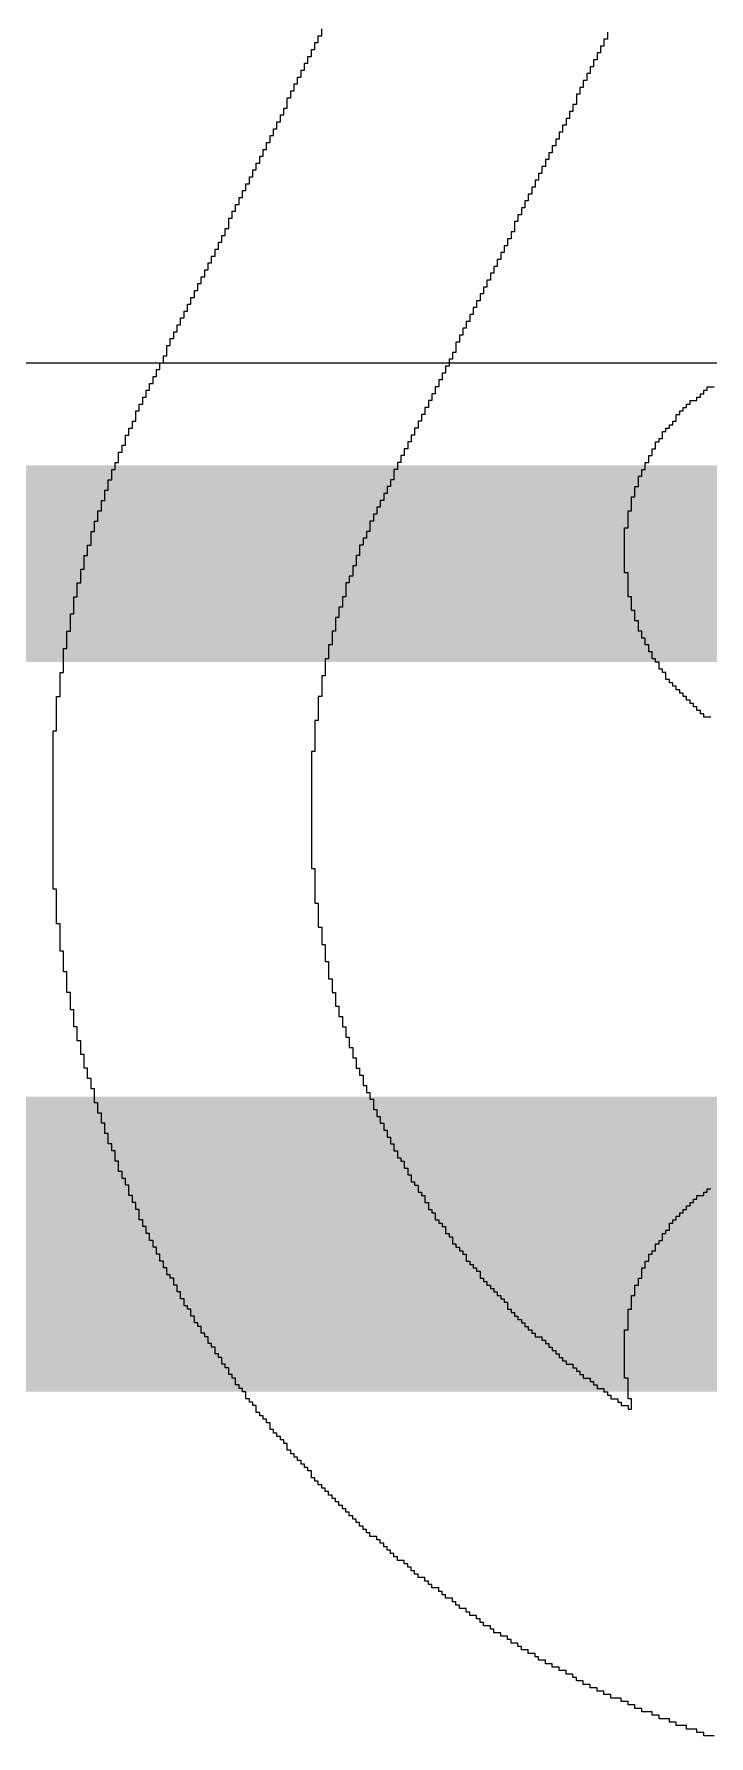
# Model space of a CAD drawing. Header units: inches. Extents: x -0.3 to 9.9, y -0.4 to 5.
# Drawn here: x 2.1011 to 2.1354, y 0.998 to 1.0845 of the extents above; entities that cross this region are included whole.
import ezdxf

# ---------------------------------------------------------------- set-up
doc = ezdxf.new("R2010")
doc.units = ezdxf.units.IN
doc.header["$MEASUREMENT"] = 0
doc.layers.add('Top Layer', color=1, linetype='Continuous')
doc.layers.add('Top Overlay', color=2, linetype='Continuous')

msp = doc.modelspace()

# ---------------------------------------------------------------- linework, layer by layer
at = {"layer": 'Top Layer'}
msp.add_line((2.324696, 1.067774), (2.055239, 1.067774), dxfattribs=at)
for points in [[(2.053578, 1.057578, 0.01, 0.01, 0), (2.677673, 1.057578, 0.01, 0.01, 0)], [(2.051, 1.023, 0.015, 0.015, 0), (2.592, 1.023, 0.015, 0.015, 0)]]:
    msp.add_lwpolyline(points, format="xyseb", dxfattribs=at)
at = {"layer": 'Top Overlay'}
for p, q in [((2.115758, 1.084407), (2.115758, 1.084757)), ((2.115408, 1.083708), (2.115408, 1.084057)), ((2.115408, 1.084057), (2.115583, 1.084057)), ((2.115583, 1.084057), (2.115583, 1.084407)), ((2.115583, 1.084407), (2.115758, 1.084407)), ((2.1301, 1.083883), (2.129925, 1.083883)), ((2.129925, 1.083883), (2.129925, 1.083533)), ((2.130275, 1.084232), (2.1301, 1.084232)), ((2.1301, 1.084232), (2.1301, 1.083883)), ((2.130275, 1.084582), (2.130275, 1.084232)), ((2.114883, 1.082658), (2.114883, 1.083008)), ((2.114883, 1.083008), (2.115058, 1.083008)), ((2.115058, 1.083008), (2.115058, 1.083358)), ((2.115058, 1.083358), (2.115233, 1.083358)), ((2.115233, 1.083358), (2.115233, 1.083708)), ((2.115233, 1.083708), (2.115408, 1.083708)), ((2.12975, 1.083183), (2.129575, 1.083183)), ((2.129575, 1.083183), (2.129575, 1.082833)), ((2.129925, 1.083533), (2.12975, 1.083533)), ((2.12975, 1.083533), (2.12975, 1.083183)), ((2.114533, 1.081959), (2.114533, 1.082308)), ((2.114533, 1.082308), (2.114708, 1.082308)), ((2.114708, 1.082308), (2.114708, 1.082658)), ((2.114708, 1.082658), (2.114883, 1.082658)), ((2.129225, 1.082133), (2.12905, 1.082133)), ((2.12905, 1.082133), (2.12905, 1.081784)), ((2.1294, 1.082483), (2.129225, 1.082483)), ((2.129225, 1.082483), (2.129225, 1.082133)), ((2.129575, 1.082833), (2.1294, 1.082833)), ((2.1294, 1.082833), (2.1294, 1.082483)), ((2.114009, 1.080734), (2.114009, 1.081259)), ((2.114009, 1.081259), (2.114184, 1.081259)), ((2.114184, 1.081259), (2.114184, 1.081609)), ((2.114184, 1.081609), (2.114358, 1.081609)), ((2.114358, 1.081609), (2.114358, 1.081959)), ((2.114358, 1.081959), (2.114533, 1.081959)), ((2.128875, 1.081434), (2.1287, 1.081434)), ((2.1287, 1.081434), (2.1287, 1.080909)), ((2.12905, 1.081784), (2.128875, 1.081784)), ((2.128875, 1.081784), (2.128875, 1.081434)), ((2.113659, 1.080035), (2.113659, 1.080384)), ((2.113659, 1.080384), (2.113834, 1.080384)), ((2.113834, 1.080384), (2.113834, 1.080734)), ((2.113834, 1.080734), (2.114009, 1.080734)), ((2.128526, 1.080559), (2.128351, 1.080559)), ((2.128351, 1.080559), (2.128351, 1.08021)), ((2.1287, 1.080909), (2.128526, 1.080909)), ((2.128526, 1.080909), (2.128526, 1.080559)), ((2.113309, 1.079335), (2.113309, 1.079685)), ((2.113309, 1.079685), (2.113484, 1.079685)), ((2.113484, 1.079685), (2.113484, 1.080035)), ((2.113484, 1.080035), (2.113659, 1.080035)), ((2.128001, 1.07951), (2.127826, 1.07951)), ((2.127826, 1.07951), (2.127826, 1.07916)), ((2.128176, 1.07986), (2.128001, 1.07986)), ((2.128001, 1.07986), (2.128001, 1.07951)), ((2.128351, 1.08021), (2.128176, 1.08021)), ((2.128176, 1.08021), (2.128176, 1.07986)), ((2.112784, 1.078286), (2.112784, 1.078635)), ((2.112784, 1.078635), (2.112959, 1.078635)), ((2.112959, 1.078635), (2.112959, 1.078985)), ((2.112959, 1.078985), (2.113134, 1.078985)), ((2.113134, 1.078985), (2.113134, 1.079335)), ((2.113134, 1.079335), (2.113309, 1.079335)), ((2.127651, 1.07881), (2.127476, 1.07881)), ((2.127476, 1.07881), (2.127476, 1.078461)), ((2.127826, 1.07916), (2.127651, 1.07916)), ((2.127651, 1.07916), (2.127651, 1.07881)), ((2.112434, 1.077586), (2.112434, 1.077936)), ((2.112434, 1.077936), (2.112609, 1.077936)), ((2.112609, 1.077936), (2.112609, 1.078286)), ((2.112609, 1.078286), (2.112784, 1.078286)), ((2.127126, 1.077761), (2.126951, 1.077761)), ((2.126951, 1.077761), (2.126951, 1.077411)), ((2.127301, 1.078111), (2.127126, 1.078111)), ((2.127126, 1.078111), (2.127126, 1.077761)), ((2.127476, 1.078461), (2.127301, 1.078461)), ((2.127301, 1.078461), (2.127301, 1.078111)), ((2.11191, 1.076537), (2.11191, 1.076886)), ((2.11191, 1.076886), (2.112085, 1.076886)), ((2.112085, 1.076886), (2.112085, 1.077236)), ((2.112085, 1.077236), (2.112259, 1.077236)), ((2.112259, 1.077236), (2.112259, 1.077586)), ((2.112259, 1.077586), (2.112434, 1.077586)), ((2.126777, 1.077061), (2.126602, 1.077061)), ((2.126602, 1.077061), (2.126602, 1.076711)), ((2.126951, 1.077411), (2.126777, 1.077411)), ((2.126777, 1.077411), (2.126777, 1.077061)), ((2.11156, 1.075837), (2.11156, 1.076187)), ((2.11156, 1.076187), (2.111735, 1.076187)), ((2.111735, 1.076187), (2.111735, 1.076537)), ((2.111735, 1.076537), (2.11191, 1.076537)), ((2.126252, 1.076012), (2.126077, 1.076012)), ((2.126077, 1.076012), (2.126077, 1.075662)), ((2.126427, 1.076362), (2.126252, 1.076362)), ((2.126252, 1.076362), (2.126252, 1.076012)), ((2.126602, 1.076711), (2.126427, 1.076711)), ((2.126427, 1.076711), (2.126427, 1.076362)), ((2.111035, 1.074613), (2.111035, 1.075137)), ((2.111035, 1.075137), (2.11121, 1.075137)), ((2.11121, 1.075137), (2.11121, 1.075487)), ((2.11121, 1.075487), (2.111385, 1.075487)), ((2.111385, 1.075487), (2.111385, 1.075837)), ((2.111385, 1.075837), (2.11156, 1.075837)), ((2.125902, 1.075312), (2.125727, 1.075312)), ((2.125727, 1.075312), (2.125727, 1.074962)), ((2.126077, 1.075662), (2.125902, 1.075662)), ((2.125902, 1.075662), (2.125902, 1.075312)), ((2.110685, 1.073913), (2.110685, 1.074263)), ((2.110685, 1.074263), (2.11086, 1.074263)), ((2.11086, 1.074263), (2.11086, 1.074613)), ((2.11086, 1.074613), (2.111035, 1.074613)), ((2.125552, 1.074438), (2.125377, 1.074438)), ((2.125377, 1.074438), (2.125377, 1.074088)), ((2.125727, 1.074962), (2.125552, 1.074962)), ((2.125552, 1.074962), (2.125552, 1.074438)), ((2.110336, 1.073213), (2.110336, 1.073563)), ((2.110336, 1.073563), (2.110511, 1.073563)), ((2.110511, 1.073563), (2.110511, 1.073913)), ((2.110511, 1.073913), (2.110685, 1.073913)), ((2.125027, 1.073388), (2.124853, 1.073388)), ((2.124853, 1.073388), (2.124853, 1.073038)), ((2.125202, 1.073738), (2.125027, 1.073738)), ((2.125027, 1.073738), (2.125027, 1.073388)), ((2.125377, 1.074088), (2.125202, 1.074088)), ((2.125202, 1.074088), (2.125202, 1.073738)), ((2.109811, 1.072164), (2.109811, 1.072514)), ((2.109811, 1.072514), (2.109986, 1.072514)), ((2.109986, 1.072514), (2.109986, 1.072863)), ((2.109986, 1.072863), (2.110161, 1.072863)), ((2.110161, 1.072863), (2.110161, 1.073213)), ((2.110161, 1.073213), (2.110336, 1.073213)), ((2.124678, 1.072689), (2.124503, 1.072689)), ((2.124503, 1.072689), (2.124503, 1.072339)), ((2.124853, 1.073038), (2.124678, 1.073038)), ((2.124678, 1.073038), (2.124678, 1.072689)), ((2.109461, 1.071464), (2.109461, 1.071814)), ((2.109461, 1.071814), (2.109636, 1.071814)), ((2.109636, 1.071814), (2.109636, 1.072164)), ((2.109636, 1.072164), (2.109811, 1.072164)), ((2.124153, 1.071639), (2.123978, 1.071639)), ((2.123978, 1.071639), (2.123978, 1.071289)), ((2.124328, 1.071989), (2.124153, 1.071989)), ((2.124153, 1.071989), (2.124153, 1.071639)), ((2.124503, 1.072339), (2.124328, 1.072339)), ((2.124328, 1.072339), (2.124328, 1.071989)), ((2.108936, 1.070415), (2.108936, 1.070765)), ((2.108936, 1.070765), (2.109111, 1.070765)), ((2.109111, 1.070765), (2.109111, 1.071114)), ((2.109111, 1.071114), (2.109286, 1.071114)), ((2.109286, 1.071114), (2.109286, 1.071464)), ((2.109286, 1.071464), (2.109461, 1.071464)), ((2.123803, 1.07094), (2.123628, 1.07094)), ((2.123628, 1.07094), (2.123628, 1.07059)), ((2.123978, 1.071289), (2.123803, 1.071289)), ((2.123803, 1.071289), (2.123803, 1.07094)), ((2.108586, 1.069715), (2.108586, 1.070065)), ((2.108586, 1.070065), (2.108761, 1.070065)), ((2.108761, 1.070065), (2.108761, 1.070415)), ((2.108761, 1.070415), (2.108936, 1.070415)), ((2.123279, 1.06989), (2.123104, 1.06989)), ((2.123104, 1.06989), (2.123104, 1.06954)), ((2.123453, 1.07024), (2.123279, 1.07024)), ((2.123279, 1.07024), (2.123279, 1.06989)), ((2.123628, 1.07059), (2.123453, 1.07059)), ((2.123453, 1.07059), (2.123453, 1.07024)), ((2.108237, 1.069016), (2.108237, 1.069365)), ((2.108237, 1.069365), (2.108412, 1.069365)), ((2.108412, 1.069365), (2.108412, 1.069715)), ((2.108412, 1.069715), (2.108586, 1.069715)), ((2.122929, 1.069191), (2.122754, 1.069191)), ((2.122754, 1.069191), (2.122754, 1.068841)), ((2.123104, 1.06954), (2.122929, 1.06954)), ((2.122929, 1.06954), (2.122929, 1.069191)), ((2.107887, 1.068141), (2.107887, 1.068666)), ((2.107887, 1.068666), (2.108062, 1.068666)), ((2.108062, 1.068666), (2.108062, 1.069016)), ((2.108062, 1.069016), (2.108237, 1.069016)), ((2.122579, 1.068316), (2.122404, 1.068316)), ((2.122404, 1.068316), (2.122404, 1.067966)), ((2.122754, 1.068841), (2.122579, 1.068841)), ((2.122579, 1.068841), (2.122579, 1.068316)), ((2.107362, 1.067092), (2.107362, 1.067441)), ((2.107362, 1.067441), (2.107537, 1.067441)), ((2.107537, 1.067441), (2.107537, 1.067791)), ((2.107537, 1.067791), (2.107712, 1.067791)), ((2.107712, 1.067791), (2.107712, 1.068141)), ((2.107712, 1.068141), (2.107887, 1.068141)), ((2.122229, 1.067616), (2.122054, 1.067616)), ((2.122054, 1.067616), (2.122054, 1.067267)), ((2.122404, 1.067966), (2.122229, 1.067966)), ((2.122229, 1.067966), (2.122229, 1.067616)), ((2.107012, 1.066392), (2.107012, 1.066742)), ((2.107012, 1.066742), (2.107187, 1.066742)), ((2.107187, 1.066742), (2.107187, 1.067092)), ((2.107187, 1.067092), (2.107362, 1.067092)), ((2.121704, 1.066567), (2.121529, 1.066567)), ((2.121529, 1.066567), (2.121529, 1.066217)), ((2.121879, 1.066917), (2.121704, 1.066917)), ((2.121704, 1.066917), (2.121704, 1.066567)), ((2.122054, 1.067267), (2.121879, 1.067267)), ((2.121879, 1.067267), (2.121879, 1.066917)), ((2.135347, 1.066392), (2.135347, 1.066567)), ((2.135347, 1.066567), (2.135697, 1.066567)), ((2.106488, 1.065343), (2.106488, 1.065692)), ((2.106488, 1.065692), (2.106663, 1.065692)), ((2.106663, 1.065692), (2.106663, 1.066042)), ((2.106663, 1.066042), (2.106838, 1.066042)), ((2.106838, 1.066042), (2.106838, 1.066392)), ((2.106838, 1.066392), (2.107012, 1.066392)), ((2.121354, 1.065867), (2.12118, 1.065867)), ((2.12118, 1.065867), (2.12118, 1.065518)), ((2.121529, 1.066217), (2.121354, 1.066217)), ((2.121354, 1.066217), (2.121354, 1.065867)), ((2.134297, 1.065518), (2.134297, 1.065692)), ((2.134297, 1.065692), (2.134472, 1.065692)), ((2.134472, 1.065692), (2.134472, 1.065867)), ((2.134472, 1.065867), (2.134822, 1.065867)), ((2.134822, 1.065867), (2.134822, 1.066042)), ((2.134822, 1.066042), (2.134997, 1.066042)), ((2.134997, 1.066042), (2.134997, 1.066217)), ((2.134997, 1.066217), (2.135172, 1.066217)), ((2.135172, 1.066217), (2.135172, 1.066392)), ((2.135172, 1.066392), (2.135347, 1.066392)), ((2.106138, 1.064468), (2.106138, 1.064818)), ((2.106138, 1.064818), (2.106313, 1.064818)), ((2.106313, 1.064818), (2.106313, 1.065343)), ((2.106313, 1.065343), (2.106488, 1.065343)), ((2.12083, 1.064818), (2.120655, 1.064818)), ((2.120655, 1.064818), (2.120655, 1.064468)), ((2.121005, 1.065168), (2.12083, 1.065168)), ((2.12083, 1.065168), (2.12083, 1.064818)), ((2.12118, 1.065518), (2.121005, 1.065518)), ((2.121005, 1.065518), (2.121005, 1.065168)), ((2.133598, 1.064643), (2.133598, 1.064818)), ((2.133598, 1.064818), (2.133773, 1.064818)), ((2.133773, 1.064818), (2.133773, 1.065168)), ((2.133773, 1.065168), (2.133948, 1.065168)), ((2.133948, 1.065168), (2.133948, 1.065343)), ((2.133948, 1.065343), (2.134123, 1.065343)), ((2.134123, 1.065343), (2.134123, 1.065518)), ((2.134123, 1.065518), (2.134297, 1.065518)), ((2.105788, 1.063594), (2.105788, 1.064118)), ((2.105788, 1.064118), (2.105963, 1.064118)), ((2.105963, 1.064118), (2.105963, 1.064468)), ((2.105963, 1.064468), (2.106138, 1.064468)), ((2.12048, 1.064118), (2.120305, 1.064118)), ((2.120305, 1.064118), (2.120305, 1.063768)), ((2.120655, 1.064468), (2.12048, 1.064468)), ((2.12048, 1.064468), (2.12048, 1.064118)), ((2.132898, 1.063768), (2.132898, 1.063943)), ((2.132898, 1.063943), (2.133073, 1.063943)), ((2.133073, 1.063943), (2.133073, 1.064293)), ((2.133073, 1.064293), (2.133248, 1.064293)), ((2.133248, 1.064293), (2.133248, 1.064468)), ((2.133248, 1.064468), (2.133423, 1.064468)), ((2.133423, 1.064468), (2.133423, 1.064643)), ((2.133423, 1.064643), (2.133598, 1.064643)), ((2.105438, 1.062719), (2.105438, 1.063244)), ((2.105438, 1.063244), (2.105613, 1.063244)), ((2.105613, 1.063244), (2.105613, 1.063594)), ((2.105613, 1.063594), (2.105788, 1.063594)), ((2.119955, 1.063069), (2.11978, 1.063069)), ((2.11978, 1.063069), (2.11978, 1.062719)), ((2.12013, 1.063419), (2.119955, 1.063419)), ((2.119955, 1.063419), (2.119955, 1.063069)), ((2.120305, 1.063768), (2.12013, 1.063768)), ((2.12013, 1.063768), (2.12013, 1.063419)), ((2.132373, 1.062719), (2.132373, 1.063069)), ((2.132373, 1.063069), (2.132548, 1.063069)), ((2.132548, 1.063069), (2.132548, 1.063419)), ((2.132548, 1.063419), (2.132723, 1.063419)), ((2.132723, 1.063419), (2.132723, 1.063768)), ((2.132723, 1.063768), (2.132898, 1.063768)), ((2.105088, 1.061845), (2.105088, 1.062369)), ((2.105088, 1.062369), (2.105263, 1.062369)), ((2.105263, 1.062369), (2.105263, 1.062719)), ((2.105263, 1.062719), (2.105438, 1.062719)), ((2.119606, 1.062369), (2.119431, 1.062369)), ((2.119431, 1.062369), (2.119431, 1.061845)), ((2.11978, 1.062719), (2.119606, 1.062719)), ((2.119606, 1.062719), (2.119606, 1.062369)), ((2.132024, 1.062019), (2.132024, 1.062369)), ((2.132024, 1.062369), (2.132199, 1.062369)), ((2.132199, 1.062544), (2.132199, 1.062719)), ((2.132199, 1.062719), (2.132373, 1.062719)), ((2.132199, 1.062369), (2.132199, 1.062544)), ((2.104739, 1.060795), (2.104739, 1.06132)), ((2.104739, 1.06132), (2.104913, 1.06132)), ((2.104913, 1.06132), (2.104913, 1.061845)), ((2.104913, 1.061845), (2.105088, 1.061845)), ((2.119256, 1.061495), (2.119081, 1.061495)), ((2.119081, 1.061495), (2.119081, 1.061145)), ((2.119431, 1.061845), (2.119256, 1.061845)), ((2.119256, 1.061845), (2.119256, 1.061495)), ((2.131674, 1.06097), (2.131674, 1.061495)), ((2.131674, 1.061495), (2.131849, 1.061495)), ((2.131849, 1.061495), (2.131849, 1.062019)), ((2.131849, 1.062019), (2.132024, 1.062019)), ((2.104564, 1.06027), (2.104564, 1.060795)), ((2.104564, 1.060795), (2.104739, 1.060795)), ((2.118731, 1.060445), (2.118556, 1.060445)), ((2.118556, 1.060445), (2.118556, 1.060096)), ((2.118906, 1.060795), (2.118731, 1.060795)), ((2.118731, 1.060795), (2.118731, 1.060445)), ((2.119081, 1.061145), (2.118906, 1.061145)), ((2.118906, 1.061145), (2.118906, 1.060795)), ((2.131499, 1.06027), (2.131499, 1.06097)), ((2.131499, 1.06097), (2.131674, 1.06097)), ((2.104214, 1.059221), (2.104214, 1.059746)), ((2.104214, 1.059746), (2.104389, 1.059746)), ((2.104389, 1.059746), (2.104389, 1.06027)), ((2.104389, 1.06027), (2.104564, 1.06027)), ((2.118381, 1.059746), (2.118206, 1.059746)), ((2.118206, 1.059746), (2.118206, 1.059221)), ((2.118556, 1.060096), (2.118381, 1.060096)), ((2.118381, 1.060096), (2.118381, 1.059746)), ((2.131324, 1.059396), (2.131324, 1.06027)), ((2.131324, 1.06027), (2.131499, 1.06027)), ((2.104039, 1.058521), (2.104039, 1.059221)), ((2.104039, 1.059221), (2.104214, 1.059221)), ((2.118031, 1.058871), (2.117856, 1.058871)), ((2.117856, 1.058871), (2.117856, 1.058521)), ((2.118206, 1.059221), (2.118031, 1.059221)), ((2.118031, 1.059221), (2.118031, 1.058871)), ((2.131149, 1.057122), (2.131149, 1.059396)), ((2.131149, 1.059396), (2.131324, 1.059396)), ((2.103689, 1.057297), (2.103689, 1.057997)), ((2.103689, 1.057997), (2.103864, 1.057997)), ((2.103864, 1.057997), (2.103864, 1.058521)), ((2.103864, 1.058521), (2.104039, 1.058521)), ((2.117682, 1.057997), (2.117507, 1.057997)), ((2.117507, 1.057997), (2.117507, 1.057472)), ((2.117856, 1.058521), (2.117682, 1.058521)), ((2.117682, 1.058521), (2.117682, 1.057997)), ((2.103514, 1.056598), (2.103514, 1.057297)), ((2.103514, 1.057297), (2.103689, 1.057297)), ((2.117332, 1.056947), (2.117157, 1.056947)), ((2.117157, 1.056947), (2.117157, 1.056598)), ((2.117507, 1.057472), (2.117332, 1.057472)), ((2.117332, 1.057472), (2.117332, 1.056947)), ((2.131324, 1.057122), (2.131149, 1.057122)), ((2.131324, 1.055898), (2.131324, 1.057122)), ((2.103339, 1.055898), (2.103339, 1.056598)), ((2.103339, 1.056598), (2.103514, 1.056598)), ((2.117157, 1.056598), (2.116982, 1.056598)), ((2.116982, 1.056598), (2.116982, 1.055898)), ((2.103165, 1.055023), (2.103165, 1.055898)), ((2.103165, 1.055898), (2.103339, 1.055898)), ((2.116807, 1.055373), (2.116632, 1.055373)), ((2.116632, 1.055373), (2.116632, 1.054848)), ((2.116982, 1.055898), (2.116807, 1.055898)), ((2.116807, 1.055898), (2.116807, 1.055373)), ((2.131499, 1.055898), (2.131324, 1.055898)), ((2.131499, 1.055198), (2.131499, 1.055898)), ((2.131674, 1.055198), (2.131499, 1.055198)), ((2.131674, 1.054674), (2.131674, 1.055198)), ((2.10299, 1.054149), (2.10299, 1.055023)), ((2.10299, 1.055023), (2.103165, 1.055023)), ((2.116632, 1.054848), (2.116457, 1.054848)), ((2.116457, 1.054848), (2.116457, 1.054149)), ((2.131849, 1.054674), (2.131674, 1.054674)), ((2.131849, 1.054149), (2.131849, 1.054674)), ((2.102815, 1.053274), (2.102815, 1.054149)), ((2.102815, 1.054149), (2.10299, 1.054149)), ((2.116282, 1.053449), (2.116107, 1.053449)), ((2.116107, 1.053449), (2.116107, 1.05275)), ((2.116457, 1.054149), (2.116282, 1.054149)), ((2.116282, 1.054149), (2.116282, 1.053449)), ((2.132024, 1.054149), (2.131849, 1.054149)), ((2.132024, 1.053799), (2.132024, 1.054149)), ((2.132199, 1.053799), (2.132024, 1.053799)), ((2.132199, 1.053449), (2.132199, 1.053799)), ((2.132373, 1.053449), (2.132199, 1.053449)), ((2.132373, 1.053099), (2.132373, 1.053449)), ((2.10264, 1.05205), (2.10264, 1.053274)), ((2.10264, 1.053274), (2.102815, 1.053274)), ((2.116107, 1.05275), (2.115932, 1.05275)), ((2.115932, 1.05275), (2.115932, 1.051875)), ((2.132548, 1.053099), (2.132373, 1.053099)), ((2.132548, 1.05275), (2.132548, 1.053099)), ((2.132723, 1.05275), (2.132548, 1.05275)), ((2.132723, 1.052575), (2.132723, 1.05275)), ((2.102465, 1.050826), (2.102465, 1.05205)), ((2.102465, 1.05205), (2.10264, 1.05205)), ((2.115932, 1.051875), (2.115758, 1.051875)), ((2.115758, 1.051875), (2.115758, 1.050826)), ((2.132898, 1.052575), (2.132723, 1.052575)), ((2.132898, 1.052225), (2.132898, 1.052575)), ((2.133073, 1.052225), (2.132898, 1.052225)), ((2.133073, 1.05205), (2.133073, 1.052225)), ((2.133248, 1.05205), (2.133073, 1.05205)), ((2.133248, 1.0517), (2.133248, 1.05205)), ((2.133423, 1.0517), (2.133248, 1.0517)), ((2.133423, 1.051525), (2.133423, 1.0517)), ((2.133598, 1.051525), (2.133423, 1.051525)), ((2.133598, 1.05135), (2.133598, 1.051525)), ((2.133773, 1.05135), (2.133598, 1.05135)), ((2.133773, 1.051176), (2.133773, 1.05135)), ((2.133948, 1.051176), (2.133773, 1.051176)), ((2.133948, 1.051001), (2.133948, 1.051176)), ((2.134123, 1.051001), (2.133948, 1.051001)), ((2.134123, 1.050826), (2.134123, 1.051001)), ((2.10229, 1.049077), (2.10229, 1.050826)), ((2.10229, 1.050826), (2.102465, 1.050826)), ((2.115758, 1.050826), (2.115583, 1.050826)), ((2.115583, 1.050826), (2.115583, 1.049601)), ((2.134297, 1.050826), (2.134123, 1.050826)), ((2.134297, 1.050651), (2.134297, 1.050826)), ((2.134472, 1.050651), (2.134297, 1.050651)), ((2.134472, 1.050476), (2.134472, 1.050651)), ((2.134647, 1.050476), (2.134472, 1.050476)), ((2.134647, 1.050301), (2.134647, 1.050476)), ((2.134822, 1.050301), (2.134647, 1.050301)), ((2.134822, 1.050126), (2.134822, 1.050301)), ((2.134997, 1.050126), (2.134822, 1.050126)), ((2.134997, 1.049951), (2.134997, 1.050126)), ((2.115583, 1.049601), (2.115408, 1.049601)), ((2.115408, 1.049601), (2.115408, 1.048027)), ((2.135172, 1.049951), (2.134997, 1.049951)), ((2.135172, 1.049776), (2.135172, 1.049951)), ((2.135522, 1.049776), (2.135172, 1.049776)), ((2.102115, 1.041031), (2.102115, 1.049077)), ((2.102115, 1.049077), (2.10229, 1.049077)), ((2.115408, 1.048027), (2.115233, 1.048027)), ((2.115233, 1.048027), (2.115233, 1.04208)), ((2.115233, 1.04208), (2.115408, 1.04208)), ((2.115408, 1.04208), (2.115408, 1.040331)), ((2.10229, 1.041031), (2.102115, 1.041031)), ((2.10229, 1.039282), (2.10229, 1.041031)), ((2.115408, 1.040331), (2.115583, 1.040331)), ((2.115583, 1.040331), (2.115583, 1.039107)), ((2.102465, 1.039282), (2.10229, 1.039282)), ((2.102465, 1.037883), (2.102465, 1.039282)), ((2.115583, 1.039107), (2.115758, 1.039107)), ((2.115758, 1.039107), (2.115758, 1.038233)), ((2.10264, 1.037883), (2.102465, 1.037883)), ((2.10264, 1.036833), (2.10264, 1.037883)), ((2.115758, 1.038233), (2.115932, 1.038233)), ((2.115932, 1.038233), (2.115932, 1.037358)), ((2.115932, 1.037358), (2.116107, 1.037358)), ((2.116107, 1.037358), (2.116107, 1.036483)), ((2.102815, 1.036833), (2.10264, 1.036833)), ((2.102815, 1.035784), (2.102815, 1.036833)), ((2.116107, 1.036483), (2.116282, 1.036483)), ((2.116282, 1.036483), (2.116282, 1.035784)), ((2.10299, 1.035784), (2.102815, 1.035784)), ((2.10299, 1.034909), (2.10299, 1.035784)), ((2.116282, 1.035784), (2.116457, 1.035784)), ((2.116457, 1.035784), (2.116457, 1.035084)), ((2.103165, 1.034909), (2.10299, 1.034909)), ((2.103165, 1.034035), (2.103165, 1.034909)), ((2.116457, 1.035084), (2.116632, 1.035084)), ((2.116632, 1.035084), (2.116632, 1.03456)), ((2.116632, 1.03456), (2.116807, 1.03456)), ((2.116807, 1.03456), (2.116807, 1.034035)), ((2.103339, 1.034035), (2.103165, 1.034035)), ((2.103339, 1.033335), (2.103339, 1.034035)), ((2.116807, 1.034035), (2.116982, 1.034035)), ((2.116982, 1.034035), (2.116982, 1.03351)), ((2.103514, 1.033335), (2.103339, 1.033335)), ((2.103514, 1.032636), (2.103514, 1.033335)), ((2.116982, 1.03351), (2.117157, 1.03351)), ((2.117157, 1.03351), (2.117157, 1.032985)), ((2.117157, 1.032985), (2.117332, 1.032985)), ((2.117332, 1.032985), (2.117332, 1.032461)), ((2.103689, 1.032636), (2.103514, 1.032636)), ((2.103689, 1.031936), (2.103689, 1.032636)), ((2.103864, 1.031936), (2.103689, 1.031936)), ((2.103864, 1.031411), (2.103864, 1.031936)), ((2.117332, 1.032461), (2.117507, 1.032461)), ((2.117507, 1.032461), (2.117507, 1.031936)), ((2.117507, 1.031936), (2.117682, 1.031936)), ((2.117682, 1.031936), (2.117682, 1.031586)), ((2.104039, 1.031411), (2.103864, 1.031411)), ((2.104039, 1.030887), (2.104039, 1.031411)), ((2.117682, 1.031586), (2.117856, 1.031586)), ((2.117856, 1.031586), (2.117856, 1.031062)), ((2.117856, 1.031062), (2.118031, 1.031062)), ((2.118031, 1.031062), (2.118031, 1.030712)), ((2.104214, 1.030887), (2.104039, 1.030887)), ((2.104214, 1.030187), (2.104214, 1.030887)), ((2.104389, 1.030187), (2.104214, 1.030187)), ((2.104389, 1.029662), (2.104389, 1.030187)), ((2.118031, 1.030712), (2.118206, 1.030712)), ((2.118206, 1.030712), (2.118206, 1.030362)), ((2.118206, 1.030362), (2.118381, 1.030362)), ((2.118381, 1.030362), (2.118381, 1.029837)), ((2.104564, 1.029662), (2.104389, 1.029662)), ((2.104564, 1.029138), (2.104564, 1.029662)), ((2.118381, 1.029837), (2.118556, 1.029837)), ((2.118556, 1.029837), (2.118556, 1.029487)), ((2.118556, 1.029487), (2.118731, 1.029487)), ((2.118731, 1.029487), (2.118731, 1.029138)), ((2.104739, 1.029138), (2.104564, 1.029138)), ((2.104739, 1.028613), (2.104739, 1.029138)), ((2.104913, 1.028613), (2.104739, 1.028613)), ((2.104913, 1.028088), (2.104913, 1.028613)), ((2.118731, 1.029138), (2.118906, 1.029138)), ((2.118906, 1.029138), (2.118906, 1.028788)), ((2.118906, 1.028788), (2.119081, 1.028788)), ((2.119081, 1.028788), (2.119081, 1.028438)), ((2.119081, 1.028438), (2.119256, 1.028438)), ((2.119256, 1.028438), (2.119256, 1.028088)), ((2.105088, 1.028088), (2.104913, 1.028088)), ((2.105088, 1.027738), (2.105088, 1.028088)), ((2.105263, 1.027738), (2.105088, 1.027738)), ((2.105263, 1.027214), (2.105263, 1.027738)), ((2.119256, 1.028088), (2.119431, 1.028088)), ((2.119431, 1.028088), (2.119431, 1.027738)), ((2.119431, 1.027738), (2.119606, 1.027738)), ((2.119606, 1.027738), (2.119606, 1.027389)), ((2.105438, 1.027214), (2.105263, 1.027214)), ((2.105438, 1.026689), (2.105438, 1.027214)), ((2.105613, 1.026689), (2.105438, 1.026689)), ((2.105613, 1.026339), (2.105613, 1.026689)), ((2.119606, 1.027389), (2.11978, 1.027389)), ((2.11978, 1.027389), (2.11978, 1.027214)), ((2.11978, 1.027214), (2.119955, 1.027214)), ((2.119955, 1.027214), (2.119955, 1.026864)), ((2.119955, 1.026864), (2.12013, 1.026864)), ((2.12013, 1.026864), (2.12013, 1.026514)), ((2.105788, 1.026339), (2.105613, 1.026339)), ((2.105788, 1.025989), (2.105788, 1.026339)), ((2.105963, 1.025989), (2.105788, 1.025989)), ((2.105963, 1.025465), (2.105963, 1.025989)), ((2.12013, 1.026514), (2.120305, 1.026514)), ((2.120305, 1.026514), (2.120305, 1.026164)), ((2.120305, 1.026164), (2.12048, 1.026164)), ((2.12048, 1.026164), (2.12048, 1.025989)), ((2.12048, 1.025989), (2.120655, 1.025989)), ((2.120655, 1.025989), (2.120655, 1.02564)), ((2.135347, 1.02564), (2.135347, 1.025814)), ((2.135347, 1.025814), (2.135522, 1.025814)), ((2.106138, 1.025465), (2.105963, 1.025465)), ((2.106138, 1.025115), (2.106138, 1.025465)), ((2.106313, 1.025115), (2.106138, 1.025115)), ((2.106313, 1.024765), (2.106313, 1.025115)), ((2.120655, 1.02564), (2.12083, 1.02564)), ((2.12083, 1.02564), (2.12083, 1.025465)), ((2.12083, 1.025465), (2.121005, 1.025465)), ((2.121005, 1.025465), (2.121005, 1.025115)), ((2.121005, 1.025115), (2.12118, 1.025115)), ((2.12118, 1.025115), (2.12118, 1.024765)), ((2.134297, 1.024765), (2.134297, 1.02494)), ((2.134297, 1.02494), (2.134472, 1.02494)), ((2.134472, 1.02494), (2.134472, 1.025115)), ((2.134472, 1.025115), (2.134647, 1.025115)), ((2.134647, 1.025115), (2.134647, 1.02529)), ((2.134647, 1.02529), (2.134822, 1.02529)), ((2.134822, 1.02529), (2.134822, 1.025465)), ((2.134822, 1.025465), (2.135172, 1.025465)), ((2.135172, 1.025465), (2.135172, 1.02564)), ((2.135172, 1.02564), (2.135347, 1.02564)), ((2.106488, 1.024765), (2.106313, 1.024765)), ((2.106488, 1.02424), (2.106488, 1.024765)), ((2.106663, 1.02424), (2.106488, 1.02424)), ((2.106663, 1.02389), (2.106663, 1.02424)), ((2.12118, 1.024765), (2.121354, 1.024765)), ((2.121354, 1.024765), (2.121354, 1.02459)), ((2.121354, 1.02459), (2.121529, 1.02459)), ((2.121529, 1.02459), (2.121529, 1.02424)), ((2.121529, 1.02424), (2.121704, 1.02424)), ((2.121704, 1.02424), (2.121704, 1.024065)), ((2.121704, 1.024065), (2.121879, 1.024065)), ((2.121879, 1.024065), (2.121879, 1.02389)), ((2.133423, 1.023716), (2.133423, 1.024065)), ((2.133423, 1.024065), (2.133598, 1.024065)), ((2.133598, 1.024065), (2.133598, 1.02424)), ((2.133598, 1.02424), (2.133773, 1.02424)), ((2.133773, 1.02424), (2.133773, 1.024415)), ((2.133773, 1.024415), (2.133948, 1.024415)), ((2.133948, 1.024415), (2.133948, 1.02459)), ((2.133948, 1.02459), (2.134123, 1.02459)), ((2.134123, 1.02459), (2.134123, 1.024765)), ((2.134123, 1.024765), (2.134297, 1.024765)), ((2.106838, 1.02389), (2.106663, 1.02389)), ((2.106838, 1.023541), (2.106838, 1.02389)), ((2.107012, 1.023541), (2.106838, 1.023541)), ((2.107012, 1.023191), (2.107012, 1.023541)), ((2.107187, 1.023191), (2.107012, 1.023191)), ((2.107187, 1.022841), (2.107187, 1.023191)), ((2.121879, 1.02389), (2.122054, 1.02389)), ((2.122054, 1.02389), (2.122054, 1.023541)), ((2.122054, 1.023541), (2.122229, 1.023541)), ((2.122229, 1.023541), (2.122229, 1.023366)), ((2.122229, 1.023366), (2.122404, 1.023366)), ((2.122404, 1.023366), (2.122404, 1.023016)), ((2.132898, 1.023016), (2.132898, 1.023191)), ((2.132898, 1.023191), (2.133073, 1.023191)), ((2.133073, 1.023191), (2.133073, 1.023541)), ((2.133073, 1.023541), (2.133248, 1.023541)), ((2.133248, 1.023541), (2.133248, 1.023716)), ((2.133248, 1.023716), (2.133423, 1.023716)), ((2.107362, 1.022841), (2.107187, 1.022841)), ((2.107362, 1.022491), (2.107362, 1.022841)), ((2.107537, 1.022491), (2.107362, 1.022491)), ((2.107537, 1.022141), (2.107537, 1.022491)), ((2.122404, 1.023016), (2.122579, 1.023016)), ((2.122579, 1.023016), (2.122579, 1.022841)), ((2.122579, 1.022841), (2.122754, 1.022841)), ((2.122754, 1.022841), (2.122754, 1.022666)), ((2.122754, 1.022666), (2.122929, 1.022666)), ((2.122929, 1.022666), (2.122929, 1.022491)), ((2.122929, 1.022491), (2.123104, 1.022491)), ((2.123104, 1.022491), (2.123104, 1.022141)), ((2.132373, 1.022141), (2.132373, 1.022491)), ((2.132373, 1.022491), (2.132548, 1.022491)), ((2.132548, 1.022491), (2.132548, 1.022666)), ((2.132548, 1.022666), (2.132723, 1.022666)), ((2.132723, 1.022666), (2.132723, 1.023016)), ((2.132723, 1.023016), (2.132898, 1.023016)), ((2.107712, 1.022141), (2.107537, 1.022141)), ((2.107712, 1.021792), (2.107712, 1.022141)), ((2.107887, 1.021792), (2.107712, 1.021792)), ((2.107887, 1.021442), (2.107887, 1.021792)), ((2.123104, 1.022141), (2.123279, 1.022141)), ((2.123279, 1.022141), (2.123279, 1.021966)), ((2.123279, 1.021966), (2.123453, 1.021966)), ((2.123453, 1.021966), (2.123453, 1.021792)), ((2.123453, 1.021792), (2.123628, 1.021792)), ((2.123628, 1.021792), (2.123628, 1.021617)), ((2.123628, 1.021617), (2.123803, 1.021617)), ((2.123803, 1.021617), (2.123803, 1.021267)), ((2.132024, 1.021267), (2.132024, 1.021792)), ((2.132024, 1.021792), (2.132199, 1.021792)), ((2.132199, 1.021792), (2.132199, 1.022141)), ((2.132199, 1.022141), (2.132373, 1.022141)), ((2.108062, 1.021442), (2.107887, 1.021442)), ((2.108062, 1.021267), (2.108062, 1.021442)), ((2.108237, 1.021267), (2.108062, 1.021267)), ((2.108237, 1.020917), (2.108237, 1.021267)), ((2.108412, 1.020917), (2.108237, 1.020917)), ((2.108412, 1.020567), (2.108412, 1.020917)), ((2.123803, 1.021267), (2.123978, 1.021267)), ((2.123978, 1.021267), (2.123978, 1.021092)), ((2.123978, 1.021092), (2.124153, 1.021092)), ((2.124153, 1.021092), (2.124153, 1.020917)), ((2.124153, 1.020917), (2.124328, 1.020917)), ((2.124328, 1.020917), (2.124328, 1.020742)), ((2.124328, 1.020742), (2.124503, 1.020742)), ((2.124503, 1.020742), (2.124503, 1.020567)), ((2.131674, 1.020392), (2.131674, 1.020917)), ((2.131674, 1.020917), (2.131849, 1.020917)), ((2.131849, 1.020917), (2.131849, 1.021267)), ((2.131849, 1.021267), (2.132024, 1.021267)), ((2.108586, 1.020567), (2.108412, 1.020567)), ((2.108586, 1.020217), (2.108586, 1.020567)), ((2.108761, 1.020217), (2.108586, 1.020217)), ((2.108761, 1.019868), (2.108761, 1.020217)), ((2.108936, 1.019868), (2.108761, 1.019868)), ((2.108936, 1.019693), (2.108936, 1.019868)), ((2.124503, 1.020567), (2.124678, 1.020567)), ((2.124678, 1.020567), (2.124678, 1.020392)), ((2.124678, 1.020392), (2.124853, 1.020392)), ((2.124853, 1.020392), (2.124853, 1.020217)), ((2.124853, 1.020217), (2.125027, 1.020217)), ((2.125027, 1.020217), (2.125027, 1.020043)), ((2.125027, 1.020043), (2.125202, 1.020043)), ((2.125202, 1.020043), (2.125202, 1.019693)), ((2.131499, 1.019693), (2.131499, 1.020392)), ((2.131499, 1.020392), (2.131674, 1.020392)), ((2.109111, 1.019693), (2.108936, 1.019693)), ((2.109111, 1.019343), (2.109111, 1.019693)), ((2.109286, 1.019343), (2.109111, 1.019343)), ((2.109286, 1.018993), (2.109286, 1.019343)), ((2.109461, 1.018993), (2.109286, 1.018993)), ((2.109461, 1.018818), (2.109461, 1.018993)), ((2.125202, 1.019693), (2.125377, 1.019693)), ((2.125377, 1.019693), (2.125377, 1.019518)), ((2.125377, 1.019518), (2.125552, 1.019518)), ((2.125552, 1.019518), (2.125552, 1.019343)), ((2.125552, 1.019343), (2.125727, 1.019343)), ((2.125727, 1.019343), (2.125727, 1.019168)), ((2.125727, 1.019168), (2.125902, 1.019168)), ((2.125902, 1.019168), (2.125902, 1.018993)), ((2.125902, 1.018993), (2.126077, 1.018993)), ((2.126077, 1.018993), (2.126077, 1.018818)), ((2.131324, 1.018643), (2.131324, 1.019693)), ((2.131324, 1.019693), (2.131499, 1.019693)), ((2.109636, 1.018818), (2.109461, 1.018818)), ((2.109636, 1.018468), (2.109636, 1.018818)), ((2.109811, 1.018468), (2.109636, 1.018468)), ((2.109811, 1.018293), (2.109811, 1.018468)), ((2.109986, 1.018293), (2.109811, 1.018293)), ((2.109986, 1.017944), (2.109986, 1.018293)), ((2.126077, 1.018818), (2.126252, 1.018818)), ((2.126252, 1.018818), (2.126252, 1.018643)), ((2.126252, 1.018643), (2.126427, 1.018643)), ((2.126427, 1.018643), (2.126427, 1.018468)), ((2.126427, 1.018468), (2.126602, 1.018468)), ((2.126602, 1.018468), (2.126602, 1.018293)), ((2.126602, 1.018293), (2.126951, 1.018293)), ((2.126951, 1.018293), (2.126951, 1.018119)), ((2.126951, 1.018119), (2.127126, 1.018119)), ((2.127126, 1.018119), (2.127126, 1.017944)), ((2.131149, 1.016195), (2.131149, 1.018643)), ((2.131149, 1.018643), (2.131324, 1.018643)), ((2.110161, 1.017944), (2.109986, 1.017944)), ((2.110161, 1.017769), (2.110161, 1.017944)), ((2.110336, 1.017769), (2.110161, 1.017769)), ((2.110336, 1.017419), (2.110336, 1.017769)), ((2.110511, 1.017419), (2.110336, 1.017419)), ((2.110511, 1.017244), (2.110511, 1.017419)), ((2.110685, 1.017244), (2.110511, 1.017244)), ((2.110685, 1.016894), (2.110685, 1.017244)), ((2.127126, 1.017944), (2.127301, 1.017944)), ((2.127301, 1.017944), (2.127301, 1.017769)), ((2.127301, 1.017769), (2.127476, 1.017769)), ((2.127476, 1.017769), (2.127476, 1.017594)), ((2.127476, 1.017594), (2.127651, 1.017594)), ((2.127651, 1.017594), (2.127651, 1.017419)), ((2.127651, 1.017419), (2.127826, 1.017419)), ((2.127826, 1.017419), (2.127826, 1.017244)), ((2.127826, 1.017244), (2.128001, 1.017244)), ((2.128001, 1.017244), (2.128001, 1.017069)), ((2.11086, 1.016894), (2.110685, 1.016894)), ((2.11086, 1.016719), (2.11086, 1.016894)), ((2.111035, 1.016719), (2.11086, 1.016719)), ((2.111035, 1.01637), (2.111035, 1.016719)), ((2.11121, 1.01637), (2.111035, 1.01637)), ((2.11121, 1.016195), (2.11121, 1.01637)), ((2.128001, 1.017069), (2.128176, 1.017069)), ((2.128176, 1.017069), (2.128176, 1.016894)), ((2.128176, 1.016894), (2.128526, 1.016894)), ((2.128526, 1.016894), (2.128526, 1.016719)), ((2.128526, 1.016719), (2.1287, 1.016719)), ((2.1287, 1.016719), (2.1287, 1.016544)), ((2.1287, 1.016544), (2.128875, 1.016544)), ((2.128875, 1.016544), (2.128875, 1.01637)), ((2.128875, 1.01637), (2.12905, 1.01637)), ((2.12905, 1.01637), (2.12905, 1.016195)), ((2.111385, 1.016195), (2.11121, 1.016195)), ((2.111385, 1.015845), (2.111385, 1.016195)), ((2.11156, 1.015845), (2.111385, 1.015845)), ((2.11156, 1.01567), (2.11156, 1.015845)), ((2.111735, 1.01567), (2.11156, 1.01567)), ((2.111735, 1.015495), (2.111735, 1.01567)), ((2.11191, 1.015495), (2.111735, 1.015495)), ((2.11191, 1.015145), (2.11191, 1.015495)), ((2.12905, 1.016195), (2.1294, 1.016195)), ((2.1294, 1.016195), (2.1294, 1.01602)), ((2.1294, 1.01602), (2.129575, 1.01602)), ((2.129575, 1.01602), (2.129575, 1.015845)), ((2.129575, 1.015845), (2.12975, 1.015845)), ((2.12975, 1.015845), (2.12975, 1.01567)), ((2.12975, 1.01567), (2.1301, 1.01567)), ((2.1301, 1.01567), (2.1301, 1.015495)), ((2.1301, 1.015495), (2.130275, 1.015495)), ((2.130275, 1.015495), (2.130275, 1.01532)), ((2.131324, 1.016195), (2.131149, 1.016195)), ((2.131324, 1.015145), (2.131324, 1.016195)), ((2.112085, 1.015145), (2.11191, 1.015145)), ((2.112085, 1.01497), (2.112085, 1.015145)), ((2.112259, 1.01497), (2.112085, 1.01497)), ((2.112259, 1.014795), (2.112259, 1.01497)), ((2.112434, 1.014795), (2.112259, 1.014795)), ((2.112434, 1.014446), (2.112434, 1.014795)), ((2.130275, 1.01532), (2.13045, 1.01532)), ((2.13045, 1.01532), (2.13045, 1.015145)), ((2.13045, 1.015145), (2.130799, 1.015145)), ((2.130799, 1.015145), (2.130799, 1.01497)), ((2.130799, 1.01497), (2.130974, 1.01497)), ((2.130974, 1.01497), (2.130974, 1.014795)), ((2.130974, 1.014795), (2.131324, 1.014795)), ((2.131499, 1.015145), (2.131324, 1.015145)), ((2.131324, 1.014795), (2.131324, 1.01462)), ((2.131324, 1.01462), (2.131499, 1.01462)), ((2.131499, 1.01462), (2.131499, 1.015145)), ((2.112609, 1.014446), (2.112434, 1.014446)), ((2.112609, 1.014271), (2.112609, 1.014446)), ((2.112784, 1.014271), (2.112609, 1.014271)), ((2.112784, 1.014096), (2.112784, 1.014271)), ((2.112959, 1.014096), (2.112784, 1.014096)), ((2.112959, 1.013921), (2.112959, 1.014096)), ((2.113134, 1.013921), (2.112959, 1.013921)), ((2.113134, 1.013571), (2.113134, 1.013921)), ((2.113309, 1.013571), (2.113134, 1.013571)), ((2.113309, 1.013396), (2.113309, 1.013571)), ((2.113484, 1.013396), (2.113309, 1.013396)), ((2.113484, 1.013221), (2.113484, 1.013396)), ((2.113659, 1.013221), (2.113484, 1.013221)), ((2.113659, 1.013046), (2.113659, 1.013221)), ((2.113834, 1.013046), (2.113659, 1.013046)), ((2.113834, 1.012871), (2.113834, 1.013046)), ((2.114009, 1.012871), (2.113834, 1.012871)), ((2.114009, 1.012522), (2.114009, 1.012871)), ((2.114184, 1.012522), (2.114009, 1.012522)), ((2.114184, 1.012347), (2.114184, 1.012522)), ((2.114358, 1.012347), (2.114184, 1.012347)), ((2.114358, 1.012172), (2.114358, 1.012347)), ((2.114533, 1.012172), (2.114358, 1.012172)), ((2.114533, 1.011997), (2.114533, 1.012172)), ((2.114708, 1.011997), (2.114533, 1.011997)), ((2.114708, 1.011822), (2.114708, 1.011997)), ((2.114883, 1.011822), (2.114708, 1.011822)), ((2.114883, 1.011647), (2.114883, 1.011822)), ((2.115058, 1.011647), (2.114883, 1.011647)), ((2.115058, 1.011472), (2.115058, 1.011647)), ((2.115233, 1.011472), (2.115058, 1.011472)), ((2.115233, 1.011122), (2.115233, 1.011472)), ((2.115408, 1.011122), (2.115233, 1.011122)), ((2.115408, 1.010948), (2.115408, 1.011122)), ((2.115583, 1.010948), (2.115408, 1.010948)), ((2.115583, 1.010773), (2.115583, 1.010948)), ((2.115758, 1.010773), (2.115583, 1.010773)), ((2.115758, 1.010598), (2.115758, 1.010773)), ((2.115932, 1.010598), (2.115758, 1.010598)), ((2.115932, 1.010423), (2.115932, 1.010598)), ((2.116107, 1.010423), (2.115932, 1.010423)), ((2.116107, 1.010248), (2.116107, 1.010423)), ((2.116282, 1.010248), (2.116107, 1.010248)), ((2.116282, 1.010073), (2.116282, 1.010248)), ((2.116457, 1.010073), (2.116282, 1.010073)), ((2.116457, 1.009898), (2.116457, 1.010073)), ((2.116632, 1.009898), (2.116457, 1.009898)), ((2.116632, 1.009723), (2.116632, 1.009898)), ((2.116807, 1.009723), (2.116632, 1.009723)), ((2.116807, 1.009548), (2.116807, 1.009723)), ((2.116982, 1.009548), (2.116807, 1.009548)), ((2.116982, 1.009373), (2.116982, 1.009548)), ((2.117157, 1.009373), (2.116982, 1.009373)), ((2.117157, 1.009199), (2.117157, 1.009373)), ((2.117332, 1.009199), (2.117157, 1.009199)), ((2.117332, 1.009024), (2.117332, 1.009199)), ((2.117507, 1.009024), (2.117332, 1.009024)), ((2.117507, 1.008849), (2.117507, 1.009024)), ((2.117682, 1.008849), (2.117507, 1.008849)), ((2.117682, 1.008674), (2.117682, 1.008849)), ((2.117856, 1.008674), (2.117682, 1.008674)), ((2.117856, 1.008499), (2.117856, 1.008674)), ((2.118031, 1.008499), (2.117856, 1.008499)), ((2.118031, 1.008324), (2.118031, 1.008499)), ((2.118206, 1.008324), (2.118031, 1.008324)), ((2.118206, 1.008149), (2.118206, 1.008324)), ((2.118556, 1.008149), (2.118206, 1.008149)), ((2.118556, 1.007974), (2.118556, 1.008149)), ((2.118731, 1.007974), (2.118556, 1.007974)), ((2.118731, 1.007799), (2.118731, 1.007974)), ((2.118906, 1.007799), (2.118731, 1.007799)), ((2.118906, 1.007624), (2.118906, 1.007799)), ((2.119081, 1.007624), (2.118906, 1.007624)), ((2.119081, 1.00745), (2.119081, 1.007624)), ((2.119256, 1.00745), (2.119081, 1.00745)), ((2.119256, 1.007275), (2.119256, 1.00745)), ((2.119431, 1.007275), (2.119256, 1.007275)), ((2.119431, 1.0071), (2.119431, 1.007275)), ((2.119606, 1.0071), (2.119431, 1.0071)), ((2.119606, 1.006925), (2.119606, 1.0071)), ((2.119955, 1.006925), (2.119606, 1.006925)), ((2.119955, 1.00675), (2.119955, 1.006925)), ((2.12013, 1.00675), (2.119955, 1.00675)), ((2.12013, 1.006575), (2.12013, 1.00675)), ((2.120305, 1.006575), (2.12013, 1.006575)), ((2.120305, 1.0064), (2.120305, 1.006575)), ((2.12048, 1.0064), (2.120305, 1.0064)), ((2.12048, 1.006225), (2.12048, 1.0064)), ((2.120655, 1.006225), (2.12048, 1.006225)), ((2.120655, 1.00605), (2.120655, 1.006225)), ((2.121005, 1.00605), (2.120655, 1.00605)), ((2.121005, 1.005875), (2.121005, 1.00605)), ((2.12118, 1.005875), (2.121005, 1.005875)), ((2.12118, 1.0057), (2.12118, 1.005875)), ((2.121354, 1.0057), (2.12118, 1.0057)), ((2.121354, 1.005526), (2.121354, 1.0057)), ((2.121704, 1.005526), (2.121354, 1.005526)), ((2.121704, 1.005351), (2.121704, 1.005526)), ((2.121879, 1.005351), (2.121704, 1.005351)), ((2.121879, 1.005176), (2.121879, 1.005351)), ((2.122054, 1.005176), (2.121879, 1.005176)), ((2.122054, 1.005001), (2.122054, 1.005176)), ((2.122404, 1.005001), (2.122054, 1.005001)), ((2.122404, 1.004826), (2.122404, 1.005001)), ((2.122579, 1.004826), (2.122404, 1.004826)), ((2.122579, 1.004651), (2.122579, 1.004826)), ((2.122754, 1.004651), (2.122579, 1.004651)), ((2.122754, 1.004476), (2.122754, 1.004651)), ((2.123104, 1.004476), (2.122754, 1.004476)), ((2.123104, 1.004301), (2.123104, 1.004476)), ((2.123279, 1.004301), (2.123104, 1.004301)), ((2.123279, 1.004126), (2.123279, 1.004301)), ((2.123628, 1.004126), (2.123279, 1.004126)), ((2.123628, 1.003951), (2.123628, 1.004126)), ((2.123803, 1.003951), (2.123628, 1.003951)), ((2.123803, 1.003777), (2.123803, 1.003951)), ((2.123978, 1.003777), (2.123803, 1.003777)), ((2.123978, 1.003602), (2.123978, 1.003777)), ((2.124328, 1.003602), (2.123978, 1.003602)), ((2.124328, 1.003427), (2.124328, 1.003602)), ((2.124503, 1.003427), (2.124328, 1.003427)), ((2.124503, 1.003252), (2.124503, 1.003427)), ((2.124853, 1.003252), (2.124503, 1.003252)), ((2.124853, 1.003077), (2.124853, 1.003252)), ((2.125202, 1.003077), (2.124853, 1.003077)), ((2.125202, 1.002902), (2.125202, 1.003077)), ((2.125377, 1.002902), (2.125202, 1.002902)), ((2.125377, 1.002727), (2.125377, 1.002902)), ((2.125727, 1.002727), (2.125377, 1.002727)), ((2.125727, 1.002552), (2.125727, 1.002727)), ((2.125902, 1.002552), (2.125727, 1.002552)), ((2.125902, 1.002377), (2.125902, 1.002552)), ((2.126252, 1.002377), (2.125902, 1.002377)), ((2.126252, 1.002202), (2.126252, 1.002377)), ((2.126602, 1.002202), (2.126252, 1.002202)), ((2.126602, 1.002028), (2.126602, 1.002202)), ((2.126777, 1.002028), (2.126602, 1.002028)), ((2.126777, 1.001853), (2.126777, 1.002028)), ((2.127126, 1.001853), (2.126777, 1.001853)), ((2.127126, 1.001678), (2.127126, 1.001853)), ((2.127476, 1.001678), (2.127126, 1.001678)), ((2.127476, 1.001503), (2.127476, 1.001678)), ((2.127826, 1.001503), (2.127476, 1.001503)), ((2.127826, 1.001328), (2.127826, 1.001503)), ((2.128176, 1.001328), (2.127826, 1.001328)), ((2.128176, 1.001153), (2.128176, 1.001328)), ((2.128526, 1.001153), (2.128176, 1.001153)), ((2.128526, 1.000978), (2.128526, 1.001153)), ((2.1287, 1.000978), (2.128526, 1.000978)), ((2.1287, 1.000803), (2.1287, 1.000978)), ((2.12905, 1.000803), (2.1287, 1.000803)), ((2.12905, 1.000628), (2.12905, 1.000803)), ((2.1294, 1.000628), (2.12905, 1.000628)), ((2.1294, 1.000453), (2.1294, 1.000628)), ((2.12975, 1.000453), (2.1294, 1.000453)), ((2.12975, 1.000278), (2.12975, 1.000453)), ((2.1301, 1.000278), (2.12975, 1.000278)), ((2.1301, 1.000104), (2.1301, 1.000278)), ((2.13045, 1.000104), (2.1301, 1.000104)), ((2.13045, 0.999929), (2.13045, 1.000104)), ((2.130974, 0.999929), (2.13045, 0.999929)), ((2.130974, 0.999754), (2.130974, 0.999929)), ((2.131324, 0.999754), (2.130974, 0.999754)), ((2.131324, 0.999579), (2.131324, 0.999754)), ((2.131674, 0.999579), (2.131324, 0.999579)), ((2.131674, 0.999404), (2.131674, 0.999579)), ((2.132024, 0.999404), (2.131674, 0.999404)), ((2.132024, 0.999229), (2.132024, 0.999404)), ((2.132548, 0.999229), (2.132024, 0.999229)), ((2.132548, 0.999054), (2.132548, 0.999229)), ((2.132898, 0.999054), (2.132548, 0.999054)), ((2.132898, 0.998879), (2.132898, 0.999054)), ((2.133423, 0.998879), (2.132898, 0.998879)), ((2.133423, 0.998704), (2.133423, 0.998879)), ((2.133773, 0.998704), (2.133423, 0.998704)), ((2.133773, 0.998529), (2.133773, 0.998704)), ((2.134297, 0.998529), (2.133773, 0.998529)), ((2.134297, 0.998355), (2.134297, 0.998529)), ((2.134822, 0.998355), (2.134297, 0.998355)), ((2.134822, 0.99818), (2.134822, 0.998355)), ((2.135172, 0.99818), (2.134822, 0.99818)), ((2.135172, 0.998005), (2.135172, 0.99818)), ((2.135697, 0.998005), (2.135172, 0.998005))]:
    msp.add_line(p, q, dxfattribs=at)

doc.saveas('drawing.dxf')
